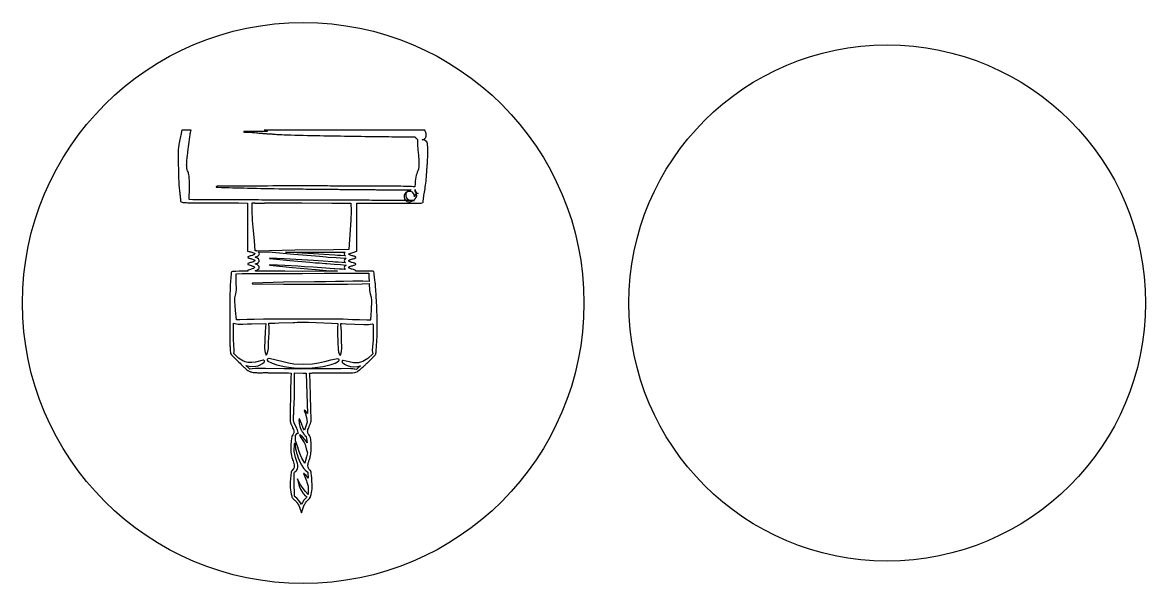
# Model space of a CAD drawing. Extents: x -250 to 250, y -318 to 318.
# Drawn here: x -153.8 to -103.8, y -283.2 to -258.2 of the extents above; entities that cross this region are included whole.
import ezdxf

# ---------------------------------------------------------------- set-up
doc = ezdxf.new("R2010")
doc.units = 0
doc.layers.get('0').update_dxf_attribs({"linetype": 'CONTINUOUS'})

msp = doc.modelspace()

# ---------------------------------------------------------------- linework, layer by layer
msp.add_lwpolyline([(-141.228, -279.696), (-141.228, -279.695), (-141.227, -279.693, -0.03828), (-141.15, -279.569, -0.055603), (-141.082, -279.495), (-141.031, -279.45, 0.057386), (-140.962, -279.372, 0.131201), (-140.946, -279.329), (-140.946, -279.328), (-140.92, -279.236, 0.051741), (-140.881, -278.899, 0.033492), (-140.91, -278.376), (-140.917, -278.315), (-140.924, -278.265), (-140.926, -278.246), (-140.927, -278.236), (-140.949, -278.171), (-140.955, -278.166), (-140.962, -278.162), (-140.968, -278.159), (-140.97, -278.158), (-140.991, -278.135), (-141.009, -278.118, -0.116741), (-141.047, -278.061, -0.079756), (-141.067, -277.964, -0.052248), (-141.062, -277.885, -0.034582), (-141.034, -277.769, -0.006025), (-141.024, -277.738, -0.002956), (-141.002, -277.676, 0.026619), (-140.951, -277.504, 0.038185), (-140.931, -277.381, 0.049725), (-140.941, -276.763, 0.14696), (-141.025, -276.567), (-141.039, -276.551, -0.086774), (-141.068, -276.503, -0.082829), (-141.08, -276.445), (-141.078, -276.406, -0.048927), (-141.066, -276.341, -0.030841), (-141.029, -276.243, -0.00641), (-141.005, -276.189, 0.006037), (-140.981, -276.138, 0.043129), (-140.939, -276.017, 0.048319), (-140.922, -275.903, 0.011716), (-140.921, -275.86, 0.009427), (-140.922, -275.805, 0.005896), (-140.923, -275.766, 0.002976), (-140.928, -275.687, -0.008884), (-140.934, -275.563, -0.00273), (-140.945, -275.159), (-140.946, -275.097), (-140.949, -274.973), (-140.95, -274.909, 0.004592), (-140.975, -274.102, 0.014018), (-140.993, -273.838, -0.342309), (-140.989, -273.824), (-140.953, -273.823), (-140.907, -273.822), (-140.86, -273.821), (-140.813, -273.819, -0.000836), (-140.697, -273.816, -0.001399), (-140.628, -273.815, -0.003168), (-140.512, -273.813, -0.003657), (-140.412, -273.813, 0.001031), (-140.213, -273.815, 0.000667), (-139.905, -273.815, 0.000431), (-139.807, -273.815, -0.00093), (-139.597, -273.816, -0.002389), (-139.557, -273.816, -0.001591), (-139.496, -273.817), (-139.391, -273.819), (-139.381, -273.819, 0.030673), (-138.983, -273.801, 0.11215), (-138.879, -273.765), (-138.826, -273.73), (-138.77, -273.687), (-138.766, -273.684), (-138.739, -273.66), (-138.734, -273.656, 0.004506), (-138.652, -273.583, 0.004659), (-138.573, -273.511, 0.002985), (-138.526, -273.468, 0.002777), (-138.477, -273.42), (-138.439, -273.383), (-138.436, -273.381), (-138.169, -273.111), (-138.141, -273.083), (-138.126, -273.069), (-138.11, -273.056, 0.049043), (-138.055, -273, 0.121556), (-138.041, -272.971), (-138.04, -272.961, -0.003867), (-138.037, -272.927, -0.002586), (-138.033, -272.877), (-138.031, -272.847), (-138.025, -272.787, 0.017953), (-137.983, -271.886, 0.015269), (-138.004, -270.824, 0.00476), (-138.015, -270.64, -0.003825), (-138.025, -270.492), (-138.028, -270.426), (-138.03, -270.379, 0.005864), (-138.053, -270.004, 0.010895), (-138.072, -269.803, 0.002258), (-138.078, -269.753, 0.001132), (-138.091, -269.654, -0.002352), (-138.109, -269.513, -0.004805), (-138.117, -269.444, -0.005279), (-138.118, -269.431, -0.000648), (-138.127, -269.321), (-138.135, -269.303), (-138.139, -269.3), (-138.172, -269.283), (-138.175, -269.282), (-138.25, -269.282), (-138.35, -269.282), (-138.938, -269.279), (-138.938, -269.264), (-138.939, -269.263), (-138.967, -269.238, 0.039615), (-138.981, -269.233, 0.00951), (-139.042, -269.215), (-139.094, -269.201, -0.037496), (-139.216, -269.158, -0.144494), (-139.242, -269.136), (-139.245, -269.131), (-139.246, -269.115), (-139.245, -269.11), (-139.214, -269.083, -0.042376), (-139.178, -269.067, -0.017772), (-139.089, -269.04, 0.000786), (-139.018, -269.021, 0.005797), (-139.008, -269.018), (-138.938, -268.983), (-138.937, -268.981), (-138.935, -268.966), (-138.936, -268.963), (-138.965, -268.937, 0.039623), (-138.979, -268.931, 0.009478), (-139.04, -268.913), (-139.092, -268.9, -0.037487), (-139.214, -268.857, -0.144428), (-139.24, -268.835), (-139.243, -268.83), (-139.244, -268.813), (-139.243, -268.809), (-139.212, -268.781, -0.042406), (-139.176, -268.766, -0.017802), (-139.088, -268.739, 0.000771), (-139.016, -268.72, 0.0058), (-139.006, -268.717), (-138.936, -268.681), (-138.935, -268.679), (-138.933, -268.665), (-138.933, -268.662), (-138.962, -268.635, 0.039583), (-138.977, -268.63, 0.009532), (-139.038, -268.612), (-139.063, -268.605, -0.033065), (-139.211, -268.555, -0.150327), (-139.238, -268.533), (-139.241, -268.528), (-139.243, -268.519), (-138.884, -268.394), (-138.884, -268.39), (-138.884, -268.351), (-138.884, -267.976), (-138.884, -267.411), (-138.884, -267.145), (-138.885, -266.511), (-138.885, -266.33), (-138.885, -266.29), (-138.884, -266.252), (-136.02, -266.252), (-135.948, -266.221), (-135.944, -266.217), (-135.938, -266.204), (-135.937, -266.197, -0.005759), (-135.933, -266.146, -0.005135), (-135.927, -266.089, -0.004405), (-135.92, -266.033, -0.003702), (-135.91, -265.967, -0.003253), (-135.9, -265.901, -0.001603), (-135.878, -265.767, 0.011224), (-135.831, -265.452, 0.009909), (-135.793, -265.094, 0.002771), (-135.787, -265.014, 0.001888), (-135.779, -264.896, -0.000124), (-135.764, -264.677, -0.001613), (-135.763, -264.66, -0.001923), (-135.759, -264.602, -0.001084), (-135.75, -264.5), (-135.749, -264.48, 0.02174), (-135.724, -263.895, 0.043311), (-135.75, -263.601, 0.397761), (-135.978, -263.432, 0.444272), (-135.801, -263.182, 0.017202), (-135.819, -263.112, 0.018132), (-135.841, -263.046), (-135.859, -263.003), (-143.022, -263.003), (-143.021, -263.004), (-143.02, -263.004, 0.013786), (-142.96, -263.026, 0.011288), (-142.887, -263.049), (-142.879, -263.055), (-142.984, -263.055), (-143.19, -263.057), (-143.303, -263.058), (-143.356, -263.059), (-143.449, -263.06), (-143.522, -263.06, 0.003516), (-143.92, -263.067, 0.174215), (-143.927, -263.07), (-143.929, -263.074), (-143.926, -263.079), (-143.924, -263.08), (-143.907, -263.083), (-143.891, -263.084, -0.00444), (-143.804, -263.087, -0.003967), (-143.706, -263.092, -0.003379), (-143.611, -263.098, -0.002764), (-143.495, -263.107, -0.003238), (-143.231, -263.131, 0.001959), (-143.072, -263.146, 0.002635), (-142.93, -263.158, 0.003492), (-142.823, -263.165, -0.047191), (-142.664, -263.171, -0.007445), (-142.586, -263.176), (-142.574, -263.178), (-142.56, -263.18, 0.025263), (-142.454, -263.191, 0.006115), (-142.014, -263.209, 0.002663), (-140.536, -263.244, 0.001342), (-137.604, -263.29, 0.001185), (-136.503, -263.302, 0.006853), (-136.313, -263.301), (-136.292, -263.301), (-136.264, -263.352), (-136.254, -263.359), (-136.247, -263.364), (-136.24, -263.368), (-136.194, -263.416), (-136.191, -263.426), (-136.19, -263.432), (-136.19, -263.447, 0.008987), (-136.192, -263.521, 0.008021), (-136.191, -263.604, 0.006866), (-136.187, -263.685, 0.005639), (-136.181, -263.784, 0.007092), (-136.158, -264.024, -0.003541), (-136.146, -264.144, -0.013849), (-136.129, -264.408, -0.021417), (-136.13, -264.58, -0.004851), (-136.132, -264.622, -0.004327), (-136.136, -264.669, -0.012866), (-136.143, -264.736, -0.083355), (-136.146, -264.745, 0.059305), (-136.243, -265.012, 0.046154), (-136.294, -265.372), (-136.302, -265.526), (-136.375, -265.522, 0.007528), (-136.693, -265.509, 0.005036), (-137.168, -265.501, 0.000865), (-137.287, -265.501, 0.000432), (-137.527, -265.501, -0.000151), (-137.668, -265.501, -0.000303), (-137.738, -265.501, -0.000632), (-137.849, -265.5, -0.000642), (-137.957, -265.5, 0.000329), (-138.582, -265.496, 0.000339), (-139.188, -265.493, 0.000212), (-139.52, -265.492, 0.000176), (-139.922, -265.49), (-139.981, -265.49), (-140.078, -265.49), (-140.203, -265.489), (-140.244, -265.489), (-140.297, -265.489), (-140.342, -265.489), (-140.388, -265.489), (-140.481, -265.489), (-140.601, -265.489), (-140.764, -265.489), (-140.916, -265.488), (-141.14, -265.488, 0.002365), (-145.104, -265.503, 0.176351), (-145.155, -265.522), (-145.157, -265.524), (-145.159, -265.529), (-145.159, -265.53), (-145.153, -265.537), (-145.151, -265.538, 0.093899), (-145.139, -265.542, 0.017011), (-145.072, -265.546, 0.002519), (-143.76, -265.582, 0.002072), (-142.166, -265.612, 0.000809), (-141.4, -265.622, 0.000638), (-140.43, -265.631, -0.000237), (-140.22, -265.633, -0.000161), (-139.91, -265.636), (-139.847, -265.637), (-139.719, -265.638, 0.000217), (-139.44, -265.641, 0.000194), (-139.129, -265.644), (-138.92, -265.646), (-138.847, -265.646), (-138.81, -265.646), (-138.763, -265.647), (-138.752, -265.647), (-138.667, -265.648), (-138.546, -265.649), (-138.474, -265.65, 0.000271), (-138.362, -265.651, 0.000265), (-138.247, -265.651, -0.001428), (-138.081, -265.653, -0.000868), (-137.808, -265.657, 0.000259), (-137.445, -265.662, 0.000874), (-137.337, -265.664, 0.004825), (-136.827, -265.664, 0.007013), (-136.475, -265.657, 0.765795), (-136.581, -266.113, 0.765795), (-136.26, -265.772, -0.13427), (-136.296, -265.649), (-136.296, -265.66), (-136.296, -265.672, 0.387544), (-136.155, -265.822, 0.428386), (-136.319, -265.97, 0.773204), (-136.756, -265.842, 0.773204), (-136.436, -266.166, -0.129509), (-136.321, -266.135), (-136.371, -266.135), (-136.427, -266.135), (-136.478, -266.136), (-136.541, -266.136), (-136.581, -266.136), (-136.663, -266.137), (-136.7, -266.137), (-136.72, -266.137), (-136.746, -266.138), (-136.766, -266.138, 0.00663), (-136.975, -266.132, 0.00398), (-137.324, -266.129, 0.00051), (-137.393, -266.129, 0.000254), (-137.53, -266.129, -0.000176), (-137.645, -266.13, -0.000353), (-137.702, -266.13, -0.000564), (-137.775, -266.13, -0.000571), (-137.847, -266.13, 0.0003), (-138.12, -266.129, 0.000187), (-138.558, -266.128), (-138.609, -266.128), (-138.711, -266.128, -0.000071), (-139.003, -266.127, -0.000158), (-139.134, -266.127), (-139.181, -266.127), (-139.319, -266.127), (-139.389, -266.127), (-139.437, -266.127), (-139.481, -266.127), (-139.513, -266.126), (-139.557, -266.126), (-139.599, -266.126), (-139.657, -266.126), (-139.686, -266.126), (-139.748, -266.126, -0.000392), (-139.942, -266.126, -0.000266), (-140.23, -266.125), (-140.29, -266.125), (-140.412, -266.124), (-141.839, -266.12, 0.000194), (-141.983, -266.119, 0.000097), (-142.269, -266.118, -0.00008), (-142.529, -266.117, -0.00016), (-142.659, -266.116, -0.000239), (-142.816, -266.116, -0.000252), (-142.964, -266.115, 0.000216), (-143.565, -266.111, 0.000224), (-144.143, -266.108), (-144.15, -266.108), (-144.852, -266.105, -0.000729), (-144.919, -266.105, -0.00058), (-145.004, -266.104), (-145.05, -266.104), (-145.177, -266.102), (-145.946, -266.105), (-145.96, -266.105), (-146.117, -266.103), (-146.195, -266.102), (-146.359, -266.095, 0.008666), (-146.353, -266.03, 0.008222), (-146.35, -265.96, 0.011819), (-146.343, -265.288, 0.033155), (-146.362, -265.049, 0.018044), (-146.38, -264.947, 0.019375), (-146.405, -264.853, -0.113651), (-146.457, -264.716, -0.021483), (-146.462, -264.701, -0.008329), (-146.466, -264.591, -0.010775), (-146.466, -264.505, -0.016222), (-146.458, -264.366, -0.011636), (-146.437, -264.172, -0.002883), (-146.427, -264.106, -0.001433), (-146.407, -263.973), (-146.331, -263.312), (-146.327, -263.286), (-146.315, -263.221), (-146.305, -263.168), (-146.295, -263.117), (-146.294, -263.115), (-146.293, -263.112), (-146.278, -263.046), (-146.267, -263.003), (-146.674, -263.003), (-146.675, -263.007), (-146.677, -263.011, 0.048136), (-146.699, -263.08, 0.006095), (-146.81, -263.633, 0.026968), (-146.838, -263.848, 0.01998), (-146.849, -264.141, 0.005153), (-146.848, -264.242, 0.002615), (-146.842, -264.441, -0.002157), (-146.838, -264.599, -0.002731), (-146.835, -264.724), (-146.835, -264.785, 0.007691), (-146.821, -265.273, 0.014258), (-146.802, -265.535, 0.002953), (-146.795, -265.6, 0.00148), (-146.78, -265.729, -0.003072), (-146.76, -265.913, -0.00628), (-146.751, -266.003, -0.012103), (-146.746, -266.101, 0.007702), (-146.743, -266.164), (-146.733, -266.184), (-146.728, -266.189), (-146.663, -266.216, 0.041803), (-146.612, -266.223, 0.007947), (-146.343, -266.235, 0.003242), (-145.987, -266.244, 0.003358), (-145.644, -266.247, -0.005852), (-145.301, -266.246, -0.000976), (-145.131, -266.243), (-145.102, -266.243, 0.001934), (-144.702, -266.246, 0.001433), (-144.162, -266.247), (-143.754, -266.251), (-143.754, -266.389), (-143.754, -266.463), (-143.754, -266.476), (-143.754, -266.624), (-143.754, -266.653), (-143.754, -266.723), (-143.754, -266.937), (-143.754, -267.231), (-143.754, -267.518), (-143.754, -267.772), (-143.754, -267.952), (-143.754, -268.092), (-143.754, -268.394), (-143.698, -268.401), (-143.693, -268.403, 0.021468), (-143.679, -268.408, 0.004835), (-143.614, -268.425, -0.051068), (-143.449, -268.488, -0.317118), (-143.434, -268.515), (-143.435, -268.519), (-143.457, -268.545, -0.060707), (-143.491, -268.562, -0.022367), (-143.592, -268.594), (-143.634, -268.605), (-143.673, -268.615), (-143.743, -268.651), (-143.744, -268.653), (-143.746, -268.668), (-143.745, -268.67), (-143.716, -268.697, 0.039685), (-143.702, -268.703, 0.009492), (-143.641, -268.72), (-143.616, -268.727, -0.033064), (-143.468, -268.777, -0.150283), (-143.441, -268.799), (-143.438, -268.804), (-143.437, -268.821), (-143.438, -268.825), (-143.469, -268.853, -0.042363), (-143.505, -268.868, -0.017749), (-143.594, -268.895), (-143.617, -268.901, 0.031444), (-143.727, -268.937, 0.158238), (-143.745, -268.952), (-143.746, -268.955), (-143.748, -268.969), (-143.747, -268.972), (-143.744, -268.979, 0.126767), (-143.725, -268.994, 0.034082), (-143.643, -269.022), (-143.591, -269.036, -0.037508), (-143.469, -269.079, -0.144508), (-143.443, -269.101), (-143.44, -269.106), (-143.439, -269.122), (-143.44, -269.127), (-143.472, -269.154, -0.042357), (-143.507, -269.17, -0.017745), (-143.596, -269.197), (-143.619, -269.203, 0.031466), (-143.729, -269.239, 0.157929), (-143.747, -269.254), (-143.748, -269.256), (-143.75, -269.271), (-143.75, -269.273), (-143.746, -269.282, -0.483466), (-143.751, -269.286, 0.000988), (-143.795, -269.286, 0.000982), (-143.84, -269.286, 0.015398), (-144.424, -269.306, 0.167084), (-144.475, -269.327), (-144.479, -269.332), (-144.486, -269.349), (-144.487, -269.357, -0.004959), (-144.488, -269.402, -0.004339), (-144.49, -269.453, -0.003582), (-144.493, -269.502, -0.002845), (-144.498, -269.565, -0.002925), (-144.509, -269.687, 0.002486), (-144.518, -269.791, 0.011126), (-144.531, -270.009, 0.007049), (-144.54, -270.353), (-144.542, -270.522), (-144.542, -270.535, -0.001483), (-144.543, -270.579, -0.000838), (-144.545, -270.658, 0.000544), (-144.547, -270.76, 0.00132), (-144.548, -270.802, 0.004019), (-144.55, -271.011, 0.000766), (-144.55, -272.105, 0.003541), (-144.55, -272.2, 0.002474), (-144.547, -272.335), (-144.546, -272.379), (-144.545, -272.431, 0.007539), (-144.54, -272.562, 0.005267), (-144.529, -272.748, 0.002294), (-144.527, -272.775, 0.001145), (-144.523, -272.829), (-144.517, -272.893), (-144.514, -272.946), (-144.469, -273.016), (-144.442, -273.04), (-144.43, -273.05), (-144.42, -273.059), (-144.411, -273.068), (-144.408, -273.071, 0.00383), (-144.046, -273.436, 0.01108), (-143.917, -273.558, 0.0027), (-143.876, -273.595, 0.002011), (-143.82, -273.644), (-143.8, -273.662), (-143.781, -273.68, 0.074323), (-143.688, -273.741, 0.062096), (-143.563, -273.782, 0.026012), (-143.439, -273.8, 0.018858), (-143.267, -273.808, 0.004477), (-143.211, -273.808, 0.002233), (-143.097, -273.807, -0.003058), (-143, -273.806, -0.001772), (-142.832, -273.807), (-142.788, -273.807, 0.000175), (-142.556, -273.808, 0.000351), (-142.44, -273.808, 0.000592), (-142.296, -273.808, 0.00053), (-142.136, -273.808, -0.003968), (-142.049, -273.809, -0.003021), (-141.935, -273.811), (-141.814, -273.826, 0.003081), (-141.817, -273.862, 0.002502), (-141.82, -273.905, 0.008303), (-141.832, -274.145, 0.00385), (-141.844, -274.663, 0.000907), (-141.847, -274.849, 0.00048), (-141.851, -275.199, -0.001496), (-141.856, -275.589, -0.007408), (-141.858, -275.667), (-141.862, -275.739, 0.044451), (-141.851, -275.974, 0.069901), (-141.811, -276.119, 0.006814), (-141.799, -276.145, 0.003589), (-141.775, -276.194), (-141.774, -276.197, -0.05066), (-141.702, -276.391, -0.105017), (-141.698, -276.491), (-141.706, -276.524), (-141.723, -276.546), (-141.743, -276.57), (-141.77, -276.616), (-141.77, -276.618), (-141.771, -276.62, 0.058926), (-141.784, -276.663, 0.011974), (-141.816, -276.883, 0.049114), (-141.827, -277.344, 0.071326), (-141.759, -277.655), (-141.749, -277.683, -0.045335), (-141.683, -277.918, -0.098192), (-141.685, -278.031, -0.059562), (-141.704, -278.087, -0.088768), (-141.728, -278.12), (-141.733, -278.125), (-141.77, -278.163), (-141.771, -278.164), (-141.772, -278.166), (-141.773, -278.167), (-141.803, -278.192), (-141.814, -278.246, 0.034064), (-141.854, -278.839, 0.053722), (-141.814, -279.214, 0.013343), (-141.791, -279.306, 0.063573), (-141.783, -279.325), (-141.779, -279.331), (-141.779, -279.333, 0.123752), (-141.773, -279.362, 0.061231), (-141.739, -279.411), (-141.713, -279.438), (-141.673, -279.473), (-141.658, -279.485, -0.056267), (-141.57, -279.577, -0.041964), (-141.478, -279.72, -0.042658), (-141.356, -280.053, -0.045547), (-141.228, -279.696)], format="xyb", close=True)
for points in [[(-143.555, -266.58), (-143.555, -266.246), (-143.434, -266.245), (-143.438, -266.252), (-143.008, -266.252), (-143.007, -266.243), (-142.681, -266.241), (-141.342, -266.239), (-140.002, -266.251), (-139.925, -266.252), (-139.15, -266.252), (-139.149, -266.593), (-139.161, -267.011), (-139.189, -267.45), (-139.24, -268.322), (-139.933, -268.328), (-141.643, -268.348), (-143.348, -268.387), (-143.364, -268.38), (-143.417, -268.38), (-143.442, -267.933), (-143.489, -267.479), (-143.534, -267.026), (-143.555, -266.58)], [(-139.406, -269.206), (-139.443, -269.203), (-139.549, -269.195), (-139.657, -269.189), (-139.872, -269.177), (-139.894, -269.175), (-140.828, -269.113), (-141.222, -269.087), (-141.519, -269.067), (-142.101, -269.033), (-142.417, -269.019), (-142.76, -269.008), (-142.775, -269.013), (-142.765, -269.02), (-141.754, -269.122), (-140.73, -269.206), (-140.707, -269.208), (-140.255, -269.25), (-139.755, -269.284), (-140.519, -269.283), (-141.307, -269.292), (-142.096, -269.29), (-142.288, -269.289), (-142.288, -269.282), (-142.541, -269.282), (-142.539, -269.287), (-143.371, -269.287), (-143.421, -269.267), (-143.316, -269.225), (-143.28, -269.201), (-143.245, -269.161), (-143.234, -269.116), (-143.244, -269.073), (-143.276, -269.033), (-143.315, -269.007), (-143.419, -268.965), (-143.314, -268.924), (-143.27, -268.892), (-143.264, -268.886), (-143.239, -268.849), (-143.232, -268.815), (-143.251, -268.755), (-143.313, -268.705), (-143.417, -268.664), (-143.312, -268.622), (-143.278, -268.6), (-143.253, -268.575), (-143.23, -268.513), (-143.239, -268.473), (-143.266, -268.436), (-143.281, -268.423), (-142.659, -268.432), (-141.697, -268.526), (-140.725, -268.607), (-140.545, -268.622), (-140.259, -268.646), (-140.162, -268.654), (-139.806, -268.68), (-139.806, -268.68), (-139.62, -268.694), (-139.368, -268.711), (-139.408, -268.738), (-139.439, -268.777), (-139.449, -268.819), (-139.438, -268.865), (-139.402, -268.907), (-139.55, -268.895), (-139.727, -268.885), (-139.87, -268.877), (-139.965, -268.87), (-140.826, -268.814), (-142.12, -268.732), (-142.758, -268.708), (-142.773, -268.713), (-142.762, -268.72), (-141.88, -268.811), (-140.982, -268.885), (-140.982, -268.885), (-140.727, -268.907), (-140.567, -268.92), (-140.29, -268.943), (-140.232, -268.948), (-139.893, -268.973), (-139.622, -268.993), (-139.368, -269.011), (-139.369, -269.012), (-139.396, -269.029), (-139.437, -269.072), (-139.451, -269.121), (-139.441, -269.165), (-139.406, -269.206)], [(-139.397, -268.607), (-139.603, -268.592), (-139.746, -268.584), (-139.868, -268.577), (-140.127, -268.56), (-140.824, -268.514), (-142.07, -268.435), (-141.942, -268.436), (-141.94, -268.436), (-141.703, -268.442), (-141.637, -268.437), (-139.93, -268.437), (-139.403, -268.435), (-139.436, -268.474), (-139.447, -268.518), (-139.435, -268.565), (-139.397, -268.607)], [(-144.321, -270.473), (-144.275, -270.295), (-144.254, -270.112), (-144.26, -269.743), (-144.261, -269.399), (-143.999, -269.394), (-143.388, -269.395), (-142.377, -269.388), (-141.306, -269.381), (-140.34, -269.379), (-139.917, -269.377), (-139.244, -269.376), (-138.807, -269.376), (-138.612, -269.37), (-138.558, -269.37), (-138.35, -269.372), (-138.349, -269.557), (-138.335, -269.742), (-138.337, -269.745), (-138.626, -269.733), (-139.073, -269.736), (-139.49, -269.743), (-139.843, -269.747), (-140.284, -269.753), (-140.776, -269.759), (-142.155, -269.781), (-143.53, -269.825), (-143.554, -269.838), (-143.53, -269.849), (-142.153, -269.868), (-140.773, -269.868), (-140.469, -269.867), (-139.304, -269.86), (-138.646, -269.855), (-138.338, -269.839), (-138.321, -270.146), (-138.293, -270.297), (-138.247, -270.445), (-138.239, -270.588), (-138.258, -271.015), (-138.272, -271.231), (-138.275, -271.446), (-138.272, -271.466), (-138.44, -271.466), (-138.768, -271.45), (-139.087, -271.446), (-139.505, -271.428), (-141.006, -271.416), (-143.04, -271.417), (-143.458, -271.433), (-143.777, -271.436), (-144.105, -271.45), (-144.254, -271.448), (-144.29, -271.03), (-144.324, -270.615), (-144.321, -270.473)], [(-142.139, -273.638), (-142.954, -273.622), (-143.256, -273.614), (-143.406, -273.617), (-143.555, -273.633), (-143.649, -273.653), (-143.698, -273.603), (-143.826, -273.485), (-143.609, -273.527), (-143.392, -273.52), (-143.288, -273.496), (-143.189, -273.458), (-143.097, -273.404), (-143.014, -273.336), (-142.999, -273.305), (-143.006, -273.274), (-143.03, -273.253), (-143.063, -273.25), (-143.397, -273.335), (-143.563, -273.357), (-143.742, -273.348), (-143.855, -273.321), (-143.962, -273.278), (-144.157, -273.157), (-144.371, -272.948), (-144.358, -272.878), (-144.352, -272.807), (-144.362, -272.568), (-144.382, -272.333), (-144.384, -271.97), (-144.378, -271.607), (-144.175, -271.642), (-143.963, -271.646), (-143.754, -271.636), (-143.574, -271.627), (-142.944, -271.61), (-142.975, -271.976), (-142.984, -272.344), (-142.988, -272.428), (-142.988, -272.43), (-142.998, -272.632), (-142.998, -272.641), (-142.998, -272.709), (-142.998, -272.712), (-142.97, -272.924), (-142.969, -272.93), (-142.962, -272.952), (-142.937, -273.018), (-142.921, -273.027), (-142.906, -273.018), (-142.893, -272.99), (-142.848, -272.862), (-142.829, -272.73), (-142.819, -272.455), (-142.798, -272.032), (-142.795, -271.819), (-142.805, -271.608), (-142.806, -271.606), (-142.535, -271.598), (-142.362, -271.592), (-142.362, -271.592), (-141.721, -271.57), (-141.689, -271.576), (-141.646, -271.568), (-141.54, -271.564), (-141.496, -271.563), (-141.273, -271.558), (-141.049, -271.564), (-140.011, -271.605), (-139.741, -271.615), (-139.752, -271.826), (-139.751, -272.039), (-139.732, -272.464), (-139.724, -272.754), (-139.701, -272.894), (-139.649, -273.028), (-139.629, -273.036), (-139.618, -273.028), (-139.568, -272.867), (-139.553, -272.697), (-139.567, -272.354), (-139.57, -272.16), (-139.57, -272.127), (-139.575, -271.953), (-139.596, -271.678), (-139.602, -271.62), (-139.564, -271.621), (-139.368, -271.628), (-138.972, -271.641), (-138.577, -271.662), (-138.377, -271.659), (-138.186, -271.629), (-138.168, -271.655), (-138.164, -272.003), (-138.169, -272.351), (-138.197, -272.66), (-138.202, -272.815), (-138.183, -272.966), (-138.398, -273.174), (-138.468, -273.222), (-138.468, -273.222), (-138.628, -273.309), (-138.636, -273.312), (-138.715, -273.34), (-138.73, -273.344), (-138.814, -273.363), (-139.032, -273.367), (-139.234, -273.329), (-139.492, -273.26), (-139.532, -273.266), (-139.557, -273.302), (-139.543, -273.346), (-139.436, -273.43), (-139.316, -273.489), (-139.176, -273.528), (-139.029, -273.543), (-138.879, -273.533), (-138.731, -273.5), (-138.847, -273.605), (-138.86, -273.617), (-138.909, -273.667), (-138.986, -273.649), (-139.016, -273.644), (-139.062, -273.638), (-139.102, -273.633), (-139.135, -273.631), (-139.183, -273.628), (-139.604, -273.632), (-140.419, -273.643), (-141.279, -273.637), (-142.139, -273.638)], [(-140.746, -273.579), (-140.39, -273.532), (-140.026, -273.446), (-139.857, -273.381), (-139.706, -273.298), (-139.678, -273.263), (-139.68, -273.225), (-139.708, -273.198), (-139.757, -273.19), (-139.806, -273.198), (-140.069, -273.251), (-140.329, -273.318), (-140.591, -273.382), (-140.861, -273.423), (-141.278, -273.436), (-141.695, -273.421), (-141.938, -273.383), (-142.174, -273.326), (-142.481, -273.245), (-142.798, -273.182), (-142.81, -273.182), (-142.853, -273.193), (-142.877, -273.22), (-142.877, -273.256), (-142.85, -273.289), (-142.665, -273.389), (-142.454, -273.462), (-142.128, -273.534), (-141.812, -273.576), (-141.549, -273.601), (-141.279, -273.611), (-141.009, -273.603), (-140.746, -273.579)], [(-141.703, -275.921), (-141.703, -275.72), (-141.703, -275.696), (-141.701, -275.649), (-141.701, -275.633), (-141.701, -275.633), (-141.701, -275.633), (-141.696, -275.504), (-141.696, -275.504), (-141.694, -275.446), (-141.694, -275.446), (-141.67, -274.896), (-141.669, -274.86), (-141.668, -274.574), (-141.668, -274.477), (-141.667, -274.301), (-141.667, -274.288), (-141.667, -274.231), (-141.667, -274.148), (-141.667, -274.117), (-141.667, -274.029), (-141.667, -273.964), (-141.667, -273.946), (-141.67, -273.819), (-141.283, -273.828), (-141.28, -273.828), (-141.276, -273.828), (-141.14, -273.827), (-141.122, -274.747), (-141.088, -275.625), (-141.089, -275.624), (-141.089, -275.624), (-141.09, -275.623), (-141.181, -275.513), (-141.221, -275.48), (-141.234, -275.49), (-141.173, -275.645), (-141.129, -275.805), (-141.117, -275.908), (-141.097, -276.008), (-141.162, -276.185), (-141.22, -276.369), (-141.272, -276.279), (-141.358, -276.07), (-141.438, -275.859), (-141.451, -275.851), (-141.461, -275.859), (-141.467, -275.932), (-141.467, -275.944), (-141.463, -276.022), (-141.463, -276.024), (-141.463, -276.024), (-141.457, -276.066), (-141.45, -276.112), (-141.444, -276.136), (-141.427, -276.203), (-141.363, -276.366), (-141.358, -276.377), (-141.317, -276.45), (-141.311, -276.459), (-141.268, -276.521), (-141.261, -276.53), (-141.211, -276.588), (-141.199, -276.599), (-141.142, -276.648), (-141.107, -276.936), (-141.148, -276.863), (-141.159, -276.847), (-141.199, -276.789), (-141.205, -276.78), (-141.316, -276.659), (-141.435, -276.581), (-141.448, -276.594), (-141.419, -276.647), (-141.415, -276.652), (-141.296, -276.823), (-141.239, -276.911), (-141.194, -277.006), (-141.193, -277.006), (-141.192, -277.009), (-141.144, -277.195), (-141.09, -277.379), (-141.125, -277.551), (-141.174, -277.719), (-141.208, -277.832), (-141.339, -277.61), (-141.386, -277.508), (-141.399, -277.476), (-141.427, -277.404), (-141.44, -277.37), (-141.466, -277.296), (-141.475, -277.268), (-141.504, -277.179), (-141.504, -277.178), (-141.504, -277.178), (-141.588, -276.917), (-141.588, -276.917), (-141.615, -276.84), (-141.617, -276.837), (-141.618, -276.794), (-141.62, -276.758), (-141.616, -276.68), (-141.62, -276.605), (-141.572, -276.553), (-141.55, -276.491), (-141.52, -276.525), (-141.505, -276.52), (-141.504, -276.473), (-141.538, -276.354), (-141.544, -276.339), (-141.566, -276.284), (-141.66, -276.084), (-141.69, -275.997), (-141.703, -275.921)], [(-141.314, -279.597), (-141.338, -279.639), (-141.359, -279.684), (-141.403, -279.602), (-141.477, -279.496), (-141.562, -279.396), (-141.673, -279.311), (-141.67, -279.297), (-141.669, -279.114), (-141.67, -279.064), (-141.673, -278.927), (-141.68, -278.716), (-141.68, -278.716), (-141.683, -278.583), (-141.683, -278.571), (-141.683, -278.483), (-141.683, -278.483), (-141.683, -278.483), (-141.682, -278.432), (-141.682, -278.432), (-141.682, -278.432), (-141.68, -278.368), (-141.681, -278.367), (-141.674, -278.265), (-141.671, -278.236), (-141.592, -278.183), (-141.567, -278.148), (-141.56, -278.138), (-141.539, -278.091), (-141.537, -278.085), (-141.524, -278.033), (-141.524, -278.029), (-141.519, -277.978), (-141.52, -277.935), (-141.521, -277.917), (-141.533, -277.856), (-141.617, -277.592), (-141.652, -277.46), (-141.673, -277.323), (-141.676, -277.249), (-141.674, -277.195), (-141.674, -277.195), (-141.671, -277.1), (-141.668, -277.07), (-141.66, -276.971), (-141.659, -276.959), (-141.659, -276.958), (-141.657, -276.936), (-141.64, -276.995), (-141.632, -277.082), (-141.628, -277.107), (-141.618, -277.179), (-141.614, -277.198), (-141.597, -277.286), (-141.595, -277.294), (-141.57, -277.393), (-141.568, -277.401), (-141.503, -277.604), (-141.502, -277.606), (-141.502, -277.607), (-141.415, -277.807), (-141.399, -277.838), (-141.38, -277.874), (-141.356, -277.916), (-141.335, -277.95), (-141.309, -277.99), (-141.288, -278.021), (-141.259, -278.059), (-141.237, -278.087), (-141.205, -278.124), (-141.183, -278.147), (-141.146, -278.183), (-141.127, -278.201), (-141.067, -278.247), (-141.065, -278.265), (-141.057, -278.514), (-141.151, -278.388), (-141.257, -278.295), (-141.267, -278.303), (-141.223, -278.405), (-141.134, -278.623), (-141.112, -278.691), (-141.088, -278.776), (-141.088, -278.776), (-141.059, -278.859), (-141.059, -279.157), (-141.057, -279.241), (-141.172, -279.106), (-141.285, -278.974), (-141.421, -278.763), (-141.527, -278.535), (-141.535, -278.537), (-141.507, -278.684), (-141.478, -278.801), (-141.447, -278.892), (-141.444, -278.9), (-141.411, -278.975), (-141.4, -278.996), (-141.354, -279.075), (-141.276, -279.184), (-141.267, -279.196), (-141.247, -279.221), (-141.242, -279.226), (-141.215, -279.256), (-141.11, -279.342), (-141.11, -279.342), (-141.11, -279.342), (-141.11, -279.342), (-141.133, -279.365), (-141.161, -279.392), (-141.163, -279.394), (-141.173, -279.406), (-141.245, -279.494), (-141.314, -279.597)]]:
    msp.add_lwpolyline(points, close=True)
for centre, radius in [((-141.277, -270.703), 12.5), ((-115.277, -270.703), 11.5)]:
    msp.add_circle(centre, radius)

doc.saveas('drawing.dxf')
